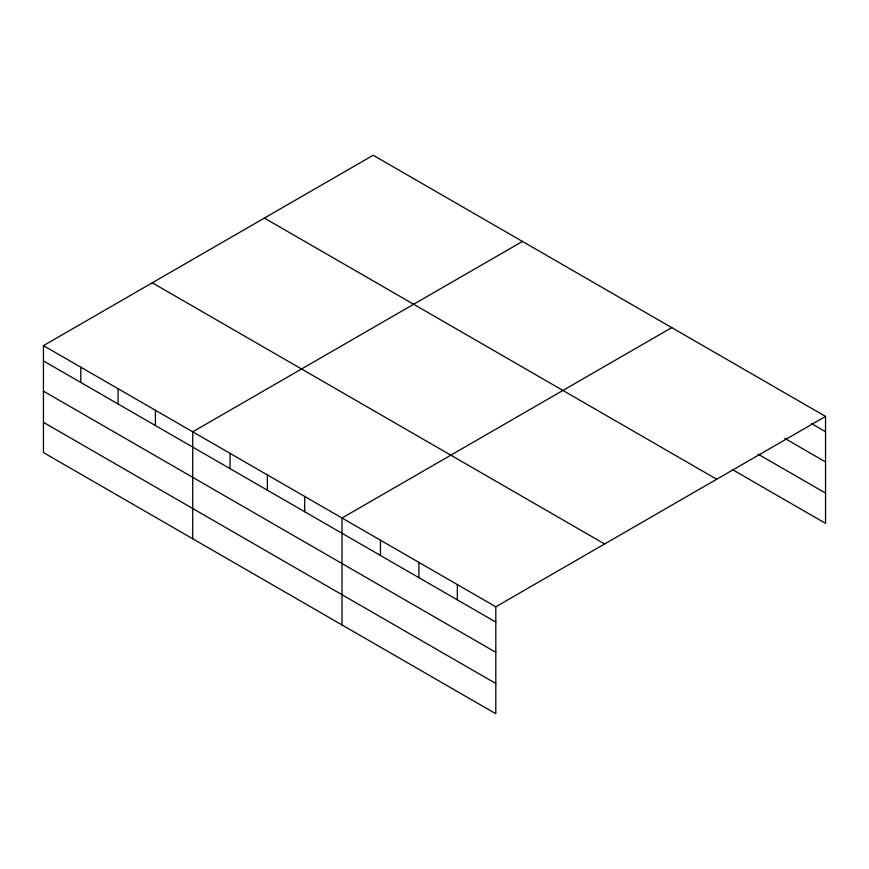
<?xml version="1.0" encoding="UTF-8"?>
<svg xmlns="http://www.w3.org/2000/svg" width="869" height="869" viewBox="0 0 869 869"><rect width="100%" height="100%" fill="white"/><g stroke="black" fill="none" stroke-linecap="round" stroke-linejoin="round"><path stroke-width="1.3" d="M43.45 345.634L495.808 606.79L495.808 713.742L43.45 452.586L43.45 345.634L373.192 155.258L825.55 416.414L825.55 523.366L732.339 469.553M522.475 241.441L192.722 431.817L192.722 538.769M671.748 327.624L342.006 518L342.006 624.952M495.808 606.79L825.55 416.414M811.57 423.616L825.55 431.687M784.772 438.4L825.55 461.95M757.974 454.096L825.55 493.114M264.382 218.076L716.729 479.243M152.271 282.805L604.618 543.972M43.45 360.907L495.808 622.074M43.45 391.159L495.808 652.326M43.45 422.334L495.808 683.49M457.355 584.598L457.355 599.871M418.901 562.395L418.901 577.668M380.448 540.192L380.448 555.476M304.682 496.449L304.682 511.732M267.37 474.908L267.37 490.181M230.046 453.357L230.046 468.63M155.41 410.266L155.41 425.538M118.086 388.725L118.086 403.998M80.774 367.174L80.774 382.447"/></g></svg>
